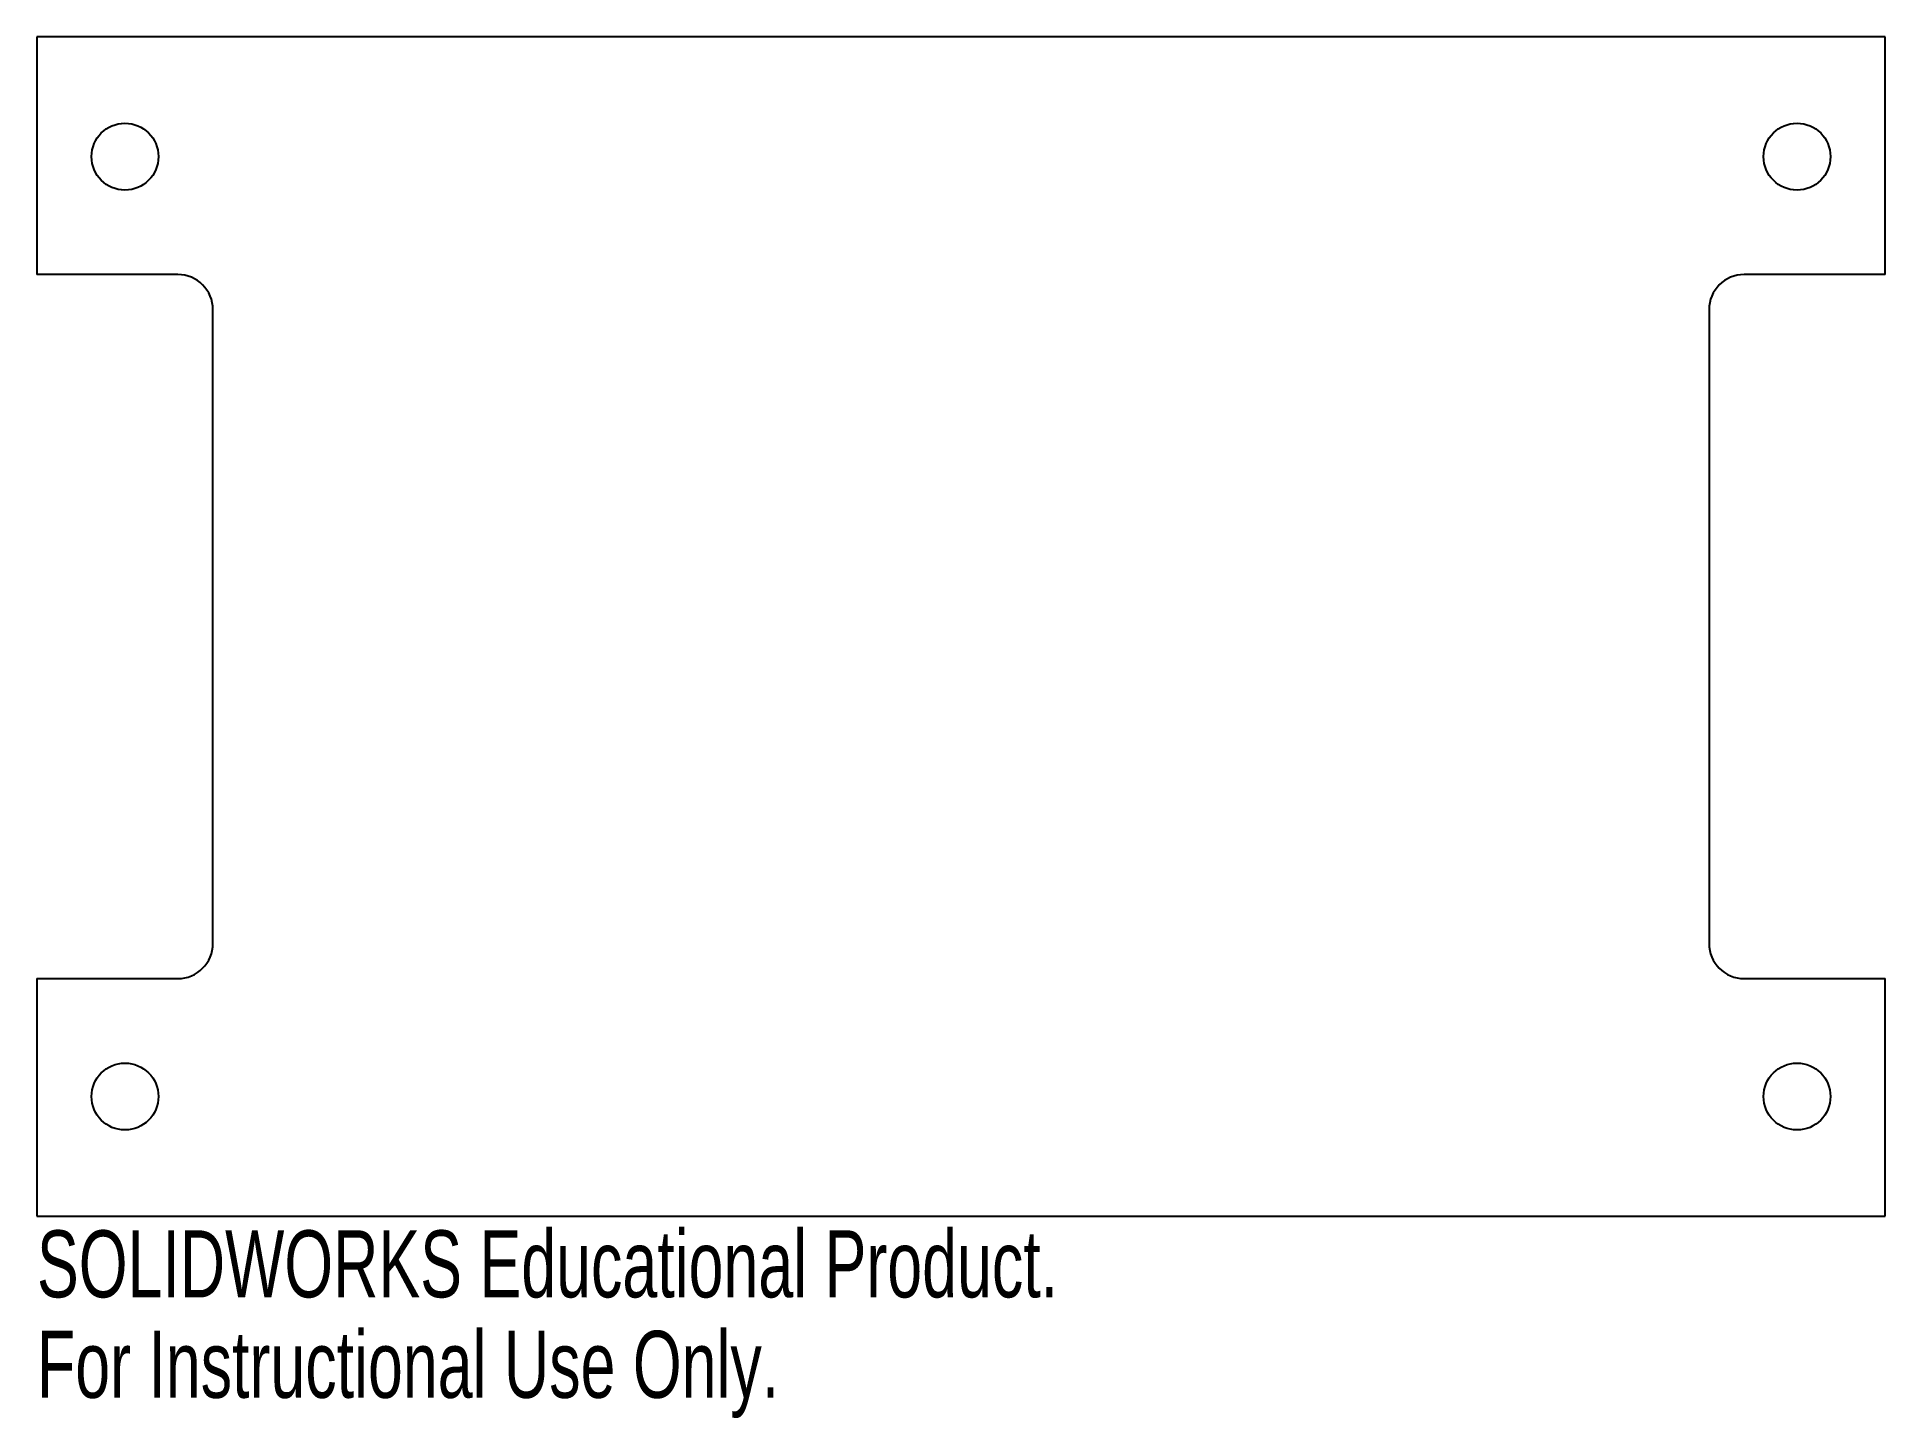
# Model space of a CAD drawing. Header units: inches. Extents: x -1.78 to 3.47, y -2.05 to 1.88.
import ezdxf

# ---------------------------------------------------------------- set-up
doc = ezdxf.new("R2010")
doc.units = ezdxf.units.IN
doc.header["$MEASUREMENT"] = 0
doc.styles.add('SLDTEXTSTYLE0', font='TXT', dxfattribs={"width": 0.7})

msp = doc.modelspace()

# ---------------------------------------------------------------- linework, layer by layer
at = {"color": 7, "linetype": 'Continuous', "lineweight": 25}
for p, q in [((3.4709, 1.8762), (-1.7791, 1.8762)), ((-1.7791, 1.8762), (-1.7791, 1.2012)), ((3.4709, 1.2012), (3.4709, 1.8762)), ((-1.3791, 1.2012), (-1.7791, 1.2012)), ((3.4709, 1.2012), (3.0709, 1.2012)), ((-1.2791, -0.6988), (-1.2791, 1.1012)), ((2.9709, 1.1012), (2.9709, -0.6988)), ((-1.7791, -0.7988), (-1.7791, -1.4738)), ((-1.7791, -0.7988), (-1.3791, -0.7988)), ((3.0709, -0.7988), (3.4709, -0.7988)), ((3.4709, -1.4738), (3.4709, -0.7988)), ((-1.7791, -1.4738), (3.4709, -1.4738))]:
    msp.add_line(p, q, dxfattribs=at)
for centre in [(-1.5291, 1.5362), (3.2209, 1.5362), (-1.5291, -1.1338), (3.2209, -1.1338)]:
    msp.add_circle(centre, 0.095, dxfattribs=at)
for centre, start, end in [((-1.3791, 1.1012), 0, 90), ((3.0709, 1.1012), 90, 180), ((-1.3791, -0.6988), 270, 0), ((3.0709, -0.6988), 180, 270)]:
    msp.add_arc(centre, 0.1, start, end, dxfattribs=at)

# ---------------------------------------------------------------- texts
at = {"color": 7, "linetype": 'Continuous', "char_height": 0.1903, "attachment_point": 1, "style": 'SLDTEXTSTYLE0'}
for s, insert in [('SOLIDWORKS Educational Product.', (-1.7791, -1.514)), ('For Instructional Use Only.', (-1.7791, -1.7994))]:
    msp.add_mtext(s, dxfattribs=dict(at, insert=insert))

doc.saveas('drawing.dxf')
